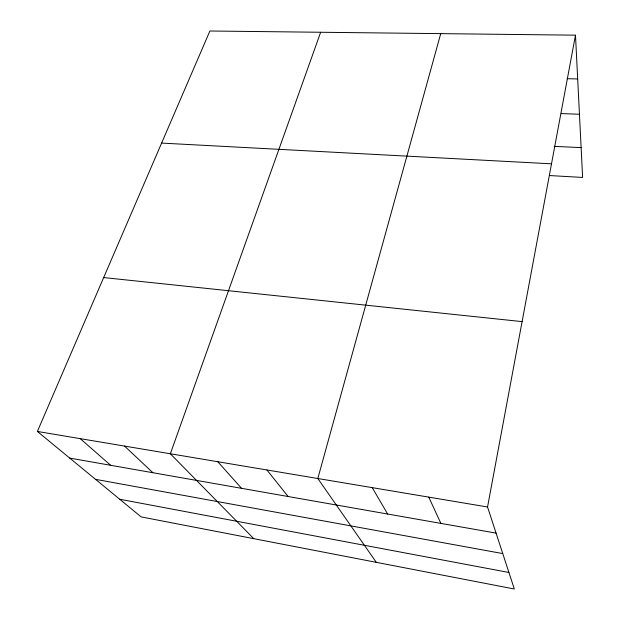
<?xml version="1.0" encoding="UTF-8"?>
<svg xmlns="http://www.w3.org/2000/svg" width="620" height="620" viewBox="0 0 620 620"><rect width="100%" height="100%" fill="white"/><g stroke="black" fill="none" stroke-linecap="round" stroke-linejoin="round"><path stroke-width="0.93" d="M487.545 506.989L575.484 35.17L209.893 31L37.378 431.45L141.135 516.894L514.321 589L487.545 506.989L37.378 431.45M440.735 33.635L317.812 478.508L376.294 562.332M320.656 32.263L170.353 453.762L253.766 538.656M567.161 78.686L577.677 78.957M561.232 113.584L579.452 114.25M554.148 146.343L581.126 147.622M161.611 143.088L551.505 163.82M549.398 175.545L582.622 177.436L575.484 35.17M103.672 277.566L522.094 321.617M69.735 458.095L496.07 533.107M95.542 479.345L502.758 553.582M119.714 499.255L508.927 572.477M80.228 438.642L110.67 465.295M124.527 446.075L152.915 472.727M217.783 461.722L241.575 488.328M266.902 469.968L288.137 496.519M372.233 487.638L387.647 514.027M428.769 497.124L440.874 523.396"/></g></svg>
